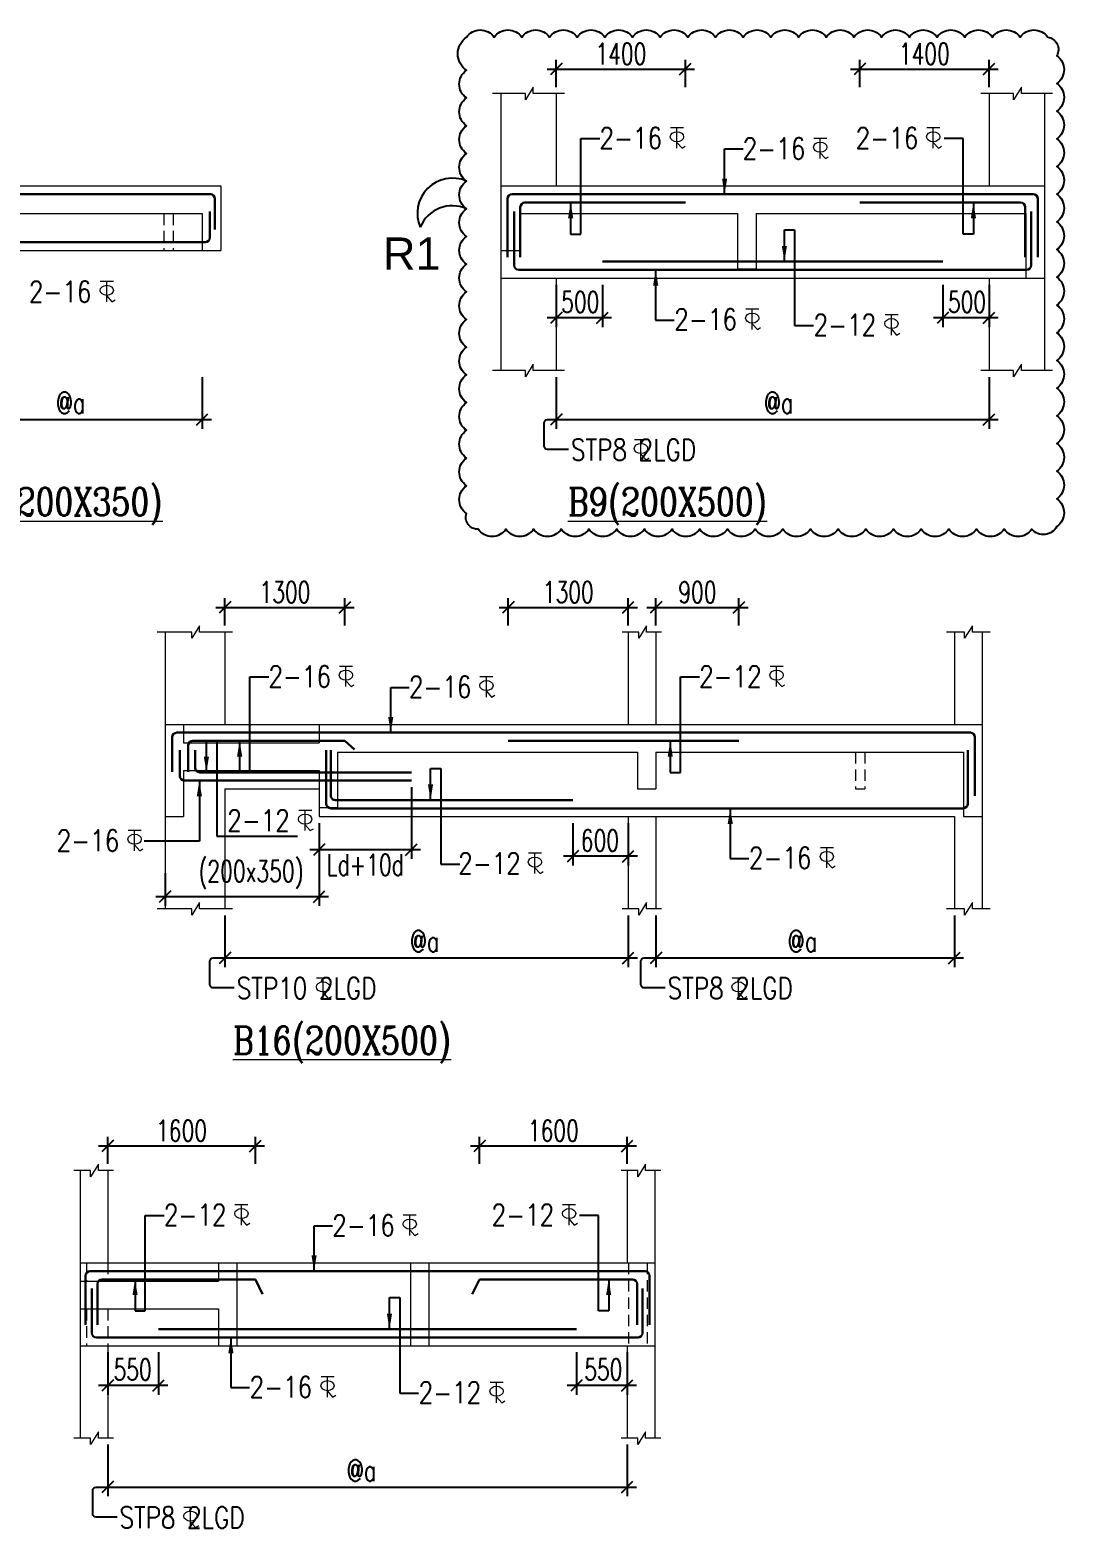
# Model space of a CAD drawing. Header units: millimetres. Extents: x 1255966 to 1543012, y 318612 to 465611.
# Drawn here: x 1531805 to 1543012, y 358555 to 374783 of the extents above; entities that cross this region are included whole.
import ezdxf

# ---------------------------------------------------------------- set-up
doc = ezdxf.new("R2010")
doc.units = ezdxf.units.MM
doc.header["$LTSCALE"] = 500
doc.header["$MEASUREMENT"] = 0
doc.header["$PDMODE"] = 34
doc.linetypes.add('HIDDEN', pattern=[0.375, 0.25, -0.125])
doc.layers.get('Defpoints').update_dxf_attribs({"lineweight": 0})
for name, color, linetype, lineweight in [('BEAM ELE', 2, 'Continuous', 15), ('DIM', 1, 'Continuous', 20), ('TAXT', 3, 'Continuous', 15), ('TEXT', 7, 'Continuous', 13), ('TEXT2', 3, 'Continuous', 15), ('TOWER AREA BEAM..', 3, 'Continuous', 20)]:
    doc.layers.add(name, color=color, linetype=linetype, lineweight=lineweight)
for name, color, linetype in [('CLOUD', 95, 'Continuous'), ('D', 10, 'Continuous'), ('ST DIM.', 1, 'Continuous'), ('STEEL', 1, 'Continuous')]:
    doc.layers.add(name, color=color, linetype=linetype)
doc.styles.add('2MM', font='romans.shx', dxfattribs={"width": 0.7})
doc.styles.add('3mm', font='arial.ttf')
doc.styles.add('BHTESHT$0$HSCC2', font='romanc.shx')
doc.styles.add('haider', font='romans.shx')
doc.dimstyles.new('SHUIB MOD.', dxfattribs={"dimtxt": 230, "dimasz": 130, "dimexe": 100, "dimexo": 70, "dimgap": 50, "dimtad": 2, "dimdec": 0, "dimzin": 4, "dimdsep": 46, "dimtxsty": '2MM', "dimblk": 'OBLIQUE', "dimcen": 0.09, "dimdle": 100, "dimclrd": 1, "dimclre": 1, "dimclrt": 3, "dimadec": 0, "dimazin": 0, "dimtfac": 1, "dimtdec": 0, "dimtix": 1, "dimtmove": 2, "dimatfit": 3, "dimfxl": 100, "dimtolj": 1, "dimlwd": -1, "dimarcsym": 0})

# ---------------------------------------------------------------- blocks, each defined once
blk = doc.blocks.new('_Oblique')
at = {"color": 0, "linetype": 'ByBlock', "lineweight": -2}
blk.add_line((-0.5, -0.5), (0.5, 0.5), dxfattribs=at)
blk = doc.blocks.new('A$C76682FD6')
at = {"layer": 'TEXT', "color": 3, "ltscale": 0.2}
for p, q in [((143, 219), (2, 219)), ((72, 0), (72, 219)), ((72, 63), (128, 0)), ((128, 0), (162, 21))]:
    blk.add_line(p, q, dxfattribs=at)
blk.add_ellipse((72, 124), major_axis=(72.3, 0), ratio=0.753223, dxfattribs=at)
blk = doc.blocks.new('*D416')
at = {"layer": 'Defpoints', "color": 0, "ltscale": 100, "transparency": 16777216}
for p in [(1537509, 371094, 6), (1542199, 371094, 6), (1542199, 370564)]:
    blk.add_point(p, dxfattribs=at)
at = {"layer": 'ST DIM.', "color": 1, "lineweight": -2, "ltscale": 100, "transparency": 16777216}
for p, q in [((1537509, 371024), (1537509, 370464)), ((1542199, 371024), (1542199, 370464))]:
    blk.add_line(p, q, dxfattribs=at)
at = {"layer": 'ST DIM.', "color": 1, "ltscale": 100, "transparency": 16777216}
blk.add_line((1537409, 370564), (1542299, 370564), dxfattribs=at)
at = {"layer": 'ST DIM.', "color": 1, "ltscale": 100, "transparency": 16777216, "xscale": 125, "yscale": 125, "zscale": 125, "rotation": 180}
blk.add_blockref('_Oblique', (1537509, 370564), dxfattribs=at)
at = {"layer": 'ST DIM.', "color": 1, "ltscale": 100, "transparency": 16777216, "xscale": 125, "yscale": 125, "zscale": 125}
blk.add_blockref('_Oblique', (1542199, 370564), dxfattribs=at)
at = {"layer": 'ST DIM.', "color": 3, "ltscale": 100, "transparency": 16777216, "insert": (1539918, 370744), "char_height": 230, "attachment_point": 5, "style": '2MM'}
blk.add_mtext('\\A1;@a', dxfattribs=at)
blk = doc.blocks.new('*D417')
at = {"layer": 'Defpoints', "color": 0, "ltscale": 100, "transparency": 16777216}
for p in [(1542199, 374360), (1540799, 374094), (1542199, 374094)]:
    blk.add_point(p, dxfattribs=at)
at = {"layer": 'ST DIM.', "color": 1, "lineweight": -2, "ltscale": 100, "transparency": 16777216}
for p, q in [((1540799, 374164), (1540799, 374460)), ((1542199, 374164), (1542199, 374460))]:
    blk.add_line(p, q, dxfattribs=at)
at = {"layer": 'ST DIM.', "color": 1, "ltscale": 100, "transparency": 16777216}
blk.add_line((1540699, 374360), (1542299, 374360), dxfattribs=at)
at = {"layer": 'ST DIM.', "color": 1, "ltscale": 100, "transparency": 16777216, "xscale": 125, "yscale": 125, "zscale": 125, "rotation": 180}
blk.add_blockref('_Oblique', (1540799, 374360), dxfattribs=at)
at = {"layer": 'ST DIM.', "color": 1, "ltscale": 100, "transparency": 16777216, "xscale": 125, "yscale": 125, "zscale": 125}
blk.add_blockref('_Oblique', (1542199, 374360), dxfattribs=at)
at = {"layer": 'ST DIM.', "color": 3, "ltscale": 100, "transparency": 16777216, "insert": (1541499, 374525), "char_height": 230, "attachment_point": 5, "style": '2MM'}
blk.add_mtext('\\A1;1400', dxfattribs=at)
blk = doc.blocks.new('*D418')
at = {"layer": 'Defpoints', "color": 0, "ltscale": 100, "transparency": 16777216}
for p in [(1538909, 374360), (1537509, 374094), (1538909, 374094)]:
    blk.add_point(p, dxfattribs=at)
at = {"layer": 'ST DIM.', "color": 1, "lineweight": -2, "ltscale": 100, "transparency": 16777216}
for p, q in [((1537509, 374164), (1537509, 374460)), ((1538909, 374164), (1538909, 374460))]:
    blk.add_line(p, q, dxfattribs=at)
at = {"layer": 'ST DIM.', "color": 1, "ltscale": 100, "transparency": 16777216}
blk.add_line((1537409, 374360), (1539009, 374360), dxfattribs=at)
at = {"layer": 'ST DIM.', "color": 1, "ltscale": 100, "transparency": 16777216, "xscale": 125, "yscale": 125, "zscale": 125, "rotation": 180}
blk.add_blockref('_Oblique', (1537509, 374360), dxfattribs=at)
at = {"layer": 'ST DIM.', "color": 1, "ltscale": 100, "transparency": 16777216, "xscale": 125, "yscale": 125, "zscale": 125}
blk.add_blockref('_Oblique', (1538909, 374360), dxfattribs=at)
at = {"layer": 'ST DIM.', "color": 3, "ltscale": 100, "transparency": 16777216, "insert": (1538209, 374525), "char_height": 230, "attachment_point": 5, "style": '2MM'}
blk.add_mtext('\\A1;1400', dxfattribs=at)
blk = doc.blocks.new('*D419')
at = {"layer": 'Defpoints', "color": 0, "ltscale": 100, "transparency": 16777216}
for p in [(1537509, 372094), (1538009, 372094), (1537509, 371665)]:
    blk.add_point(p, dxfattribs=at)
at = {"layer": 'ST DIM.', "color": 1, "lineweight": -2, "ltscale": 100, "transparency": 16777216}
for p, q in [((1537509, 372024), (1537509, 371565)), ((1538009, 372024), (1538009, 371565))]:
    blk.add_line(p, q, dxfattribs=at)
at = {"layer": 'ST DIM.', "color": 1, "ltscale": 100, "transparency": 16777216}
blk.add_line((1538109, 371665), (1537409, 371665), dxfattribs=at)
at = {"layer": 'ST DIM.', "color": 1, "ltscale": 100, "transparency": 16777216, "xscale": 125, "yscale": 125, "zscale": 125, "rotation": 180}
blk.add_blockref('_Oblique', (1537509, 371665), dxfattribs=at)
at = {"layer": 'ST DIM.', "color": 1, "ltscale": 100, "transparency": 16777216, "xscale": 125, "yscale": 125, "zscale": 125}
blk.add_blockref('_Oblique', (1538009, 371665), dxfattribs=at)
at = {"layer": 'ST DIM.', "color": 3, "ltscale": 100, "transparency": 16777216, "insert": (1537769, 371837), "char_height": 230, "attachment_point": 5, "style": '2MM'}
blk.add_mtext('\\A1;500', dxfattribs=at)
blk = doc.blocks.new('*D420')
at = {"layer": 'Defpoints', "color": 0, "ltscale": 100, "transparency": 16777216}
for p in [(1541699, 372094), (1542199, 372094), (1541699, 371665)]:
    blk.add_point(p, dxfattribs=at)
at = {"layer": 'ST DIM.', "color": 1, "lineweight": -2, "ltscale": 100, "transparency": 16777216}
for p, q in [((1541699, 372024), (1541699, 371565)), ((1542199, 372024), (1542199, 371565))]:
    blk.add_line(p, q, dxfattribs=at)
at = {"layer": 'ST DIM.', "color": 1, "ltscale": 100, "transparency": 16777216}
blk.add_line((1542299, 371665), (1541599, 371665), dxfattribs=at)
at = {"layer": 'ST DIM.', "color": 1, "ltscale": 100, "transparency": 16777216, "xscale": 125, "yscale": 125, "zscale": 125, "rotation": 180}
blk.add_blockref('_Oblique', (1541699, 371665), dxfattribs=at)
at = {"layer": 'ST DIM.', "color": 1, "ltscale": 100, "transparency": 16777216, "xscale": 125, "yscale": 125, "zscale": 125}
blk.add_blockref('_Oblique', (1542199, 371665), dxfattribs=at)
at = {"layer": 'ST DIM.', "color": 3, "ltscale": 100, "transparency": 16777216, "insert": (1541961, 371837), "char_height": 230, "attachment_point": 5, "style": '2MM'}
blk.add_mtext('\\A1;500', dxfattribs=at)
blk = doc.blocks.new('*D422')
at = {"layer": 'Defpoints', "color": 0, "ltscale": 100, "transparency": 16777216}
for p in [(1530742, 371094, 6), (1533672, 371094, 6), (1533672, 370564)]:
    blk.add_point(p, dxfattribs=at)
at = {"layer": 'ST DIM.', "color": 1, "lineweight": -2, "ltscale": 100, "transparency": 16777216}
for p, q in [((1530742, 371024), (1530742, 370464)), ((1533672, 371024), (1533672, 370464))]:
    blk.add_line(p, q, dxfattribs=at)
at = {"layer": 'ST DIM.', "color": 1, "ltscale": 100, "transparency": 16777216}
blk.add_line((1530642, 370564), (1533772, 370564), dxfattribs=at)
at = {"layer": 'ST DIM.', "color": 1, "ltscale": 100, "transparency": 16777216, "xscale": 125, "yscale": 125, "zscale": 125, "rotation": 180}
blk.add_blockref('_Oblique', (1530742, 370564), dxfattribs=at)
at = {"layer": 'ST DIM.', "color": 1, "ltscale": 100, "transparency": 16777216, "xscale": 125, "yscale": 125, "zscale": 125}
blk.add_blockref('_Oblique', (1533672, 370564), dxfattribs=at)
at = {"layer": 'ST DIM.', "color": 3, "ltscale": 100, "transparency": 16777216, "insert": (1532245, 370744), "char_height": 230, "attachment_point": 5, "style": '2MM'}
blk.add_mtext('\\A1;@a', dxfattribs=at)
blk = doc.blocks.new('*D431')
at = {"layer": 'Defpoints', "color": 0, "ltscale": 100, "transparency": 16777216}
for p in [(1533919, 365262, 6), (1538289, 365262, 6), (1538289, 364731)]:
    blk.add_point(p, dxfattribs=at)
at = {"layer": 'ST DIM.', "color": 1, "lineweight": -2, "ltscale": 100, "transparency": 16777216}
for p, q in [((1533919, 365192), (1533919, 364631)), ((1538289, 365192), (1538289, 364631))]:
    blk.add_line(p, q, dxfattribs=at)
at = {"layer": 'ST DIM.', "color": 1, "ltscale": 100, "transparency": 16777216}
blk.add_line((1533819, 364731), (1538389, 364731), dxfattribs=at)
at = {"layer": 'ST DIM.', "color": 1, "ltscale": 100, "transparency": 16777216, "xscale": 125, "yscale": 125, "zscale": 125, "rotation": 180}
blk.add_blockref('_Oblique', (1533919, 364731), dxfattribs=at)
at = {"layer": 'ST DIM.', "color": 1, "ltscale": 100, "transparency": 16777216, "xscale": 125, "yscale": 125, "zscale": 125}
blk.add_blockref('_Oblique', (1538289, 364731), dxfattribs=at)
at = {"layer": 'ST DIM.', "color": 3, "ltscale": 100, "transparency": 16777216, "insert": (1536081, 364912), "char_height": 230, "attachment_point": 5, "style": '2MM'}
blk.add_mtext('\\A1;@a', dxfattribs=at)
blk = doc.blocks.new('*D432')
at = {"layer": 'Defpoints', "color": 0, "ltscale": 100, "transparency": 16777216}
for p in [(1538589, 365262, 6), (1541824, 365262, 6), (1541824, 364731)]:
    blk.add_point(p, dxfattribs=at)
at = {"layer": 'ST DIM.', "color": 1, "lineweight": -2, "ltscale": 100, "transparency": 16777216}
for p, q in [((1538589, 365192), (1538589, 364631)), ((1541824, 365192), (1541824, 364631))]:
    blk.add_line(p, q, dxfattribs=at)
at = {"layer": 'ST DIM.', "color": 1, "ltscale": 100, "transparency": 16777216}
blk.add_line((1538489, 364731), (1541924, 364731), dxfattribs=at)
at = {"layer": 'ST DIM.', "color": 1, "ltscale": 100, "transparency": 16777216, "xscale": 125, "yscale": 125, "zscale": 125, "rotation": 180}
blk.add_blockref('_Oblique', (1538589, 364731), dxfattribs=at)
at = {"layer": 'ST DIM.', "color": 1, "ltscale": 100, "transparency": 16777216, "xscale": 125, "yscale": 125, "zscale": 125}
blk.add_blockref('_Oblique', (1541824, 364731), dxfattribs=at)
at = {"layer": 'ST DIM.', "color": 3, "ltscale": 100, "transparency": 16777216, "insert": (1540175, 364912), "char_height": 230, "attachment_point": 5, "style": '2MM'}
blk.add_mtext('\\A1;@a', dxfattribs=at)
blk = doc.blocks.new('*D435')
at = {"layer": 'Defpoints', "color": 0, "ltscale": 100, "transparency": 16777216}
for p in [(1532648, 359529, 6), (1538278, 359529, 6), (1538278, 358999)]:
    blk.add_point(p, dxfattribs=at)
at = {"layer": 'ST DIM.', "color": 1, "lineweight": -2, "ltscale": 100, "transparency": 16777216}
for p, q in [((1532648, 359459), (1532648, 358899)), ((1538278, 359459), (1538278, 358899))]:
    blk.add_line(p, q, dxfattribs=at)
at = {"layer": 'ST DIM.', "color": 1, "ltscale": 100, "transparency": 16777216}
blk.add_line((1532548, 358999), (1538378, 358999), dxfattribs=at)
at = {"layer": 'ST DIM.', "color": 1, "ltscale": 100, "transparency": 16777216, "xscale": 125, "yscale": 125, "zscale": 125, "rotation": 180}
blk.add_blockref('_Oblique', (1532648, 358999), dxfattribs=at)
at = {"layer": 'ST DIM.', "color": 1, "ltscale": 100, "transparency": 16777216, "xscale": 125, "yscale": 125, "zscale": 125}
blk.add_blockref('_Oblique', (1538278, 358999), dxfattribs=at)
at = {"layer": 'ST DIM.', "color": 3, "ltscale": 100, "transparency": 16777216, "insert": (1535397, 359179), "char_height": 230, "attachment_point": 5, "style": '2MM'}
blk.add_mtext('\\A1;@a', dxfattribs=at)
blk = doc.blocks.new('*D464')
at = {"layer": 'Defpoints', "color": 0, "ltscale": 100, "transparency": 16777216}
for p in [(1532648, 360529), (1533198, 360529), (1532648, 360100)]:
    blk.add_point(p, dxfattribs=at)
at = {"layer": 'ST DIM.', "color": 1, "lineweight": -2, "ltscale": 100, "transparency": 16777216}
for p, q in [((1532648, 360459), (1532648, 360000)), ((1533198, 360459), (1533198, 360000))]:
    blk.add_line(p, q, dxfattribs=at)
at = {"layer": 'ST DIM.', "color": 1, "ltscale": 100, "transparency": 16777216}
blk.add_line((1533298, 360100), (1532548, 360100), dxfattribs=at)
at = {"layer": 'ST DIM.', "color": 1, "ltscale": 100, "transparency": 16777216, "xscale": 125, "yscale": 125, "zscale": 125, "rotation": 180}
blk.add_blockref('_Oblique', (1532648, 360100), dxfattribs=at)
at = {"layer": 'ST DIM.', "color": 1, "ltscale": 100, "transparency": 16777216, "xscale": 125, "yscale": 125, "zscale": 125}
blk.add_blockref('_Oblique', (1533198, 360100), dxfattribs=at)
at = {"layer": 'ST DIM.', "color": 3, "ltscale": 100, "transparency": 16777216, "insert": (1532918, 360272), "char_height": 230, "attachment_point": 5, "style": '2MM'}
blk.add_mtext('\\A1;550', dxfattribs=at)
blk = doc.blocks.new('*D465')
at = {"layer": 'Defpoints', "color": 0, "ltscale": 100, "transparency": 16777216}
for p in [(1537728, 360529), (1538278, 360529), (1537728, 360100)]:
    blk.add_point(p, dxfattribs=at)
at = {"layer": 'ST DIM.', "color": 1, "lineweight": -2, "ltscale": 100, "transparency": 16777216}
for p, q in [((1537728, 360459), (1537728, 360000)), ((1538278, 360459), (1538278, 360000))]:
    blk.add_line(p, q, dxfattribs=at)
at = {"layer": 'ST DIM.', "color": 1, "ltscale": 100, "transparency": 16777216}
blk.add_line((1538378, 360100), (1537628, 360100), dxfattribs=at)
at = {"layer": 'ST DIM.', "color": 1, "ltscale": 100, "transparency": 16777216, "xscale": 125, "yscale": 125, "zscale": 125, "rotation": 180}
blk.add_blockref('_Oblique', (1537728, 360100), dxfattribs=at)
at = {"layer": 'ST DIM.', "color": 1, "ltscale": 100, "transparency": 16777216, "xscale": 125, "yscale": 125, "zscale": 125}
blk.add_blockref('_Oblique', (1538278, 360100), dxfattribs=at)
at = {"layer": 'ST DIM.', "color": 3, "ltscale": 100, "transparency": 16777216, "insert": (1538019, 360272), "char_height": 230, "attachment_point": 5, "style": '2MM'}
blk.add_mtext('\\A1;550', dxfattribs=at)
blk = doc.blocks.new('*D476')
at = {"layer": 'Defpoints', "color": 0, "ltscale": 100, "transparency": 16777216}
for p in [(1538278, 362695), (1536678, 362429), (1538278, 362429)]:
    blk.add_point(p, dxfattribs=at)
at = {"layer": 'ST DIM.', "color": 1, "ltscale": 100, "transparency": 16777216}
blk.add_line((1536578, 362695), (1538378, 362695), dxfattribs=at)
at = {"layer": 'ST DIM.', "color": 1, "lineweight": -2, "ltscale": 100, "transparency": 16777216}
for p, q in [((1536678, 362499), (1536678, 362795)), ((1538278, 362499), (1538278, 362795))]:
    blk.add_line(p, q, dxfattribs=at)
at = {"layer": 'ST DIM.', "color": 1, "ltscale": 100, "transparency": 16777216, "xscale": 125, "yscale": 125, "zscale": 125, "rotation": 180}
blk.add_blockref('_Oblique', (1536678, 362695), dxfattribs=at)
at = {"layer": 'ST DIM.', "color": 1, "ltscale": 100, "transparency": 16777216, "xscale": 125, "yscale": 125, "zscale": 125}
blk.add_blockref('_Oblique', (1538278, 362695), dxfattribs=at)
at = {"layer": 'ST DIM.', "color": 3, "ltscale": 100, "transparency": 16777216, "insert": (1537478, 362860), "char_height": 230, "attachment_point": 5, "style": '2MM'}
blk.add_mtext('\\A1;1600', dxfattribs=at)
blk = doc.blocks.new('*D477')
at = {"layer": 'Defpoints', "color": 0, "ltscale": 100, "transparency": 16777216}
for p in [(1534248, 362695), (1532648, 362429), (1534248, 362429)]:
    blk.add_point(p, dxfattribs=at)
at = {"layer": 'ST DIM.', "color": 1, "ltscale": 100, "transparency": 16777216}
blk.add_line((1532548, 362695), (1534348, 362695), dxfattribs=at)
at = {"layer": 'ST DIM.', "color": 1, "lineweight": -2, "ltscale": 100, "transparency": 16777216}
for p, q in [((1532648, 362499), (1532648, 362795)), ((1534248, 362499), (1534248, 362795))]:
    blk.add_line(p, q, dxfattribs=at)
at = {"layer": 'ST DIM.', "color": 1, "ltscale": 100, "transparency": 16777216, "xscale": 125, "yscale": 125, "zscale": 125, "rotation": 180}
blk.add_blockref('_Oblique', (1532648, 362695), dxfattribs=at)
at = {"layer": 'ST DIM.', "color": 1, "ltscale": 100, "transparency": 16777216, "xscale": 125, "yscale": 125, "zscale": 125}
blk.add_blockref('_Oblique', (1534248, 362695), dxfattribs=at)
at = {"layer": 'ST DIM.', "color": 3, "ltscale": 100, "transparency": 16777216, "insert": (1533448, 362860), "char_height": 230, "attachment_point": 5, "style": '2MM'}
blk.add_mtext('\\A1;1600', dxfattribs=at)
blk = doc.blocks.new('*D531')
at = {"layer": 'Defpoints', "color": 0, "ltscale": 100, "transparency": 16777216}
for p in [(1535939, 366652, -989011), (1534939, 366262), (1535939, 365905)]:
    blk.add_point(p, dxfattribs=at)
at = {"layer": 'ST DIM.', "color": 1, "lineweight": -2, "ltscale": 100, "transparency": 16777216}
for p, q in [((1535939, 366582), (1535939, 365805)), ((1534939, 366192), (1534939, 365805))]:
    blk.add_line(p, q, dxfattribs=at)
at = {"layer": 'ST DIM.', "color": 1, "ltscale": 100, "transparency": 16777216}
blk.add_line((1534839, 365905), (1536039, 365905), dxfattribs=at)
at = {"layer": 'ST DIM.', "color": 1, "ltscale": 100, "transparency": 16777216, "xscale": 125, "yscale": 125, "zscale": 125, "rotation": 180}
blk.add_blockref('_Oblique', (1534939, 365905), dxfattribs=at)
at = {"layer": 'ST DIM.', "color": 1, "ltscale": 100, "transparency": 16777216, "xscale": 125, "yscale": 125, "zscale": 125}
blk.add_blockref('_Oblique', (1535939, 365905), dxfattribs=at)
at = {"layer": 'ST DIM.', "color": 3, "ltscale": 100, "transparency": 16777216, "insert": (1535439, 365740), "char_height": 230, "attachment_point": 5, "style": '2MM'}
blk.add_mtext('\\A1;Ld+10d', dxfattribs=at)
blk = doc.blocks.new('*D555')
at = {"layer": 'Defpoints', "color": 0, "ltscale": 100, "transparency": 16777216}
for p in [(1534939, 366262), (1533269, 365718), (1534939, 365395)]:
    blk.add_point(p, dxfattribs=at)
at = {"layer": 'ST DIM.', "color": 1, "lineweight": -2, "ltscale": 100, "transparency": 16777216}
for p, q in [((1534939, 366192), (1534939, 365295)), ((1533269, 365648), (1533269, 365295))]:
    blk.add_line(p, q, dxfattribs=at)
at = {"layer": 'ST DIM.', "color": 1, "ltscale": 100, "transparency": 16777216}
blk.add_line((1533169, 365395), (1535039, 365395), dxfattribs=at)
at = {"layer": 'ST DIM.', "color": 1, "ltscale": 100, "transparency": 16777216, "xscale": 125, "yscale": 125, "zscale": 125, "rotation": 180}
blk.add_blockref('_Oblique', (1533269, 365395), dxfattribs=at)
at = {"layer": 'ST DIM.', "color": 1, "ltscale": 100, "transparency": 16777216, "xscale": 125, "yscale": 125, "zscale": 125}
blk.add_blockref('_Oblique', (1534939, 365395), dxfattribs=at)
at = {"layer": 'ST DIM.', "color": 3, "ltscale": 100, "transparency": 16777216, "insert": (1534201, 365632), "char_height": 230, "attachment_point": 5, "style": '2MM'}
blk.add_mtext('\\A1;(200x350)', dxfattribs=at)
blk = doc.blocks.new('*D532')
at = {"layer": 'Defpoints', "color": 0, "ltscale": 100, "transparency": 16777216}
for p in [(1539489, 368528), (1538589, 368262), (1539489, 368262)]:
    blk.add_point(p, dxfattribs=at)
at = {"layer": 'ST DIM.', "color": 1, "lineweight": -2, "ltscale": 100, "transparency": 16777216}
for p, q in [((1538589, 368332), (1538589, 368628)), ((1539489, 368332), (1539489, 368628))]:
    blk.add_line(p, q, dxfattribs=at)
at = {"layer": 'ST DIM.', "color": 1, "ltscale": 100, "transparency": 16777216}
blk.add_line((1538489, 368528), (1539589, 368528), dxfattribs=at)
at = {"layer": 'ST DIM.', "color": 1, "ltscale": 100, "transparency": 16777216, "xscale": 125, "yscale": 125, "zscale": 125, "rotation": 180}
blk.add_blockref('_Oblique', (1538589, 368528), dxfattribs=at)
at = {"layer": 'ST DIM.', "color": 1, "ltscale": 100, "transparency": 16777216, "xscale": 125, "yscale": 125, "zscale": 125}
blk.add_blockref('_Oblique', (1539489, 368528), dxfattribs=at)
at = {"layer": 'ST DIM.', "color": 3, "ltscale": 100, "transparency": 16777216, "insert": (1539039, 368693), "char_height": 230, "attachment_point": 5, "style": '2MM'}
blk.add_mtext('\\A1;900', dxfattribs=at)
blk = doc.blocks.new('*D533')
at = {"layer": 'Defpoints', "color": 0, "ltscale": 100, "transparency": 16777216}
for p in [(1538289, 368528), (1536989, 368262), (1538289, 368262)]:
    blk.add_point(p, dxfattribs=at)
at = {"layer": 'ST DIM.', "color": 1, "lineweight": -2, "ltscale": 100, "transparency": 16777216}
for p, q in [((1536989, 368332), (1536989, 368628)), ((1538289, 368332), (1538289, 368628))]:
    blk.add_line(p, q, dxfattribs=at)
at = {"layer": 'ST DIM.', "color": 1, "ltscale": 100, "transparency": 16777216}
blk.add_line((1536889, 368528), (1538389, 368528), dxfattribs=at)
at = {"layer": 'ST DIM.', "color": 1, "ltscale": 100, "transparency": 16777216, "xscale": 125, "yscale": 125, "zscale": 125, "rotation": 180}
blk.add_blockref('_Oblique', (1536989, 368528), dxfattribs=at)
at = {"layer": 'ST DIM.', "color": 1, "ltscale": 100, "transparency": 16777216, "xscale": 125, "yscale": 125, "zscale": 125}
blk.add_blockref('_Oblique', (1538289, 368528), dxfattribs=at)
at = {"layer": 'ST DIM.', "color": 3, "ltscale": 100, "transparency": 16777216, "insert": (1537639, 368693), "char_height": 230, "attachment_point": 5, "style": '2MM'}
blk.add_mtext('\\A1;1300', dxfattribs=at)
blk = doc.blocks.new('*D534')
at = {"layer": 'Defpoints', "color": 0, "ltscale": 100, "transparency": 16777216}
for p in [(1535219, 368528), (1533919, 368262), (1535219, 368262)]:
    blk.add_point(p, dxfattribs=at)
at = {"layer": 'ST DIM.', "color": 1, "lineweight": -2, "ltscale": 100, "transparency": 16777216}
for p, q in [((1533919, 368332), (1533919, 368628)), ((1535219, 368332), (1535219, 368628))]:
    blk.add_line(p, q, dxfattribs=at)
at = {"layer": 'ST DIM.', "color": 1, "ltscale": 100, "transparency": 16777216}
blk.add_line((1533819, 368528), (1535319, 368528), dxfattribs=at)
at = {"layer": 'ST DIM.', "color": 1, "ltscale": 100, "transparency": 16777216, "xscale": 125, "yscale": 125, "zscale": 125, "rotation": 180}
blk.add_blockref('_Oblique', (1533919, 368528), dxfattribs=at)
at = {"layer": 'ST DIM.', "color": 1, "ltscale": 100, "transparency": 16777216, "xscale": 125, "yscale": 125, "zscale": 125}
blk.add_blockref('_Oblique', (1535219, 368528), dxfattribs=at)
at = {"layer": 'ST DIM.', "color": 3, "ltscale": 100, "transparency": 16777216, "insert": (1534569, 368693), "char_height": 230, "attachment_point": 5, "style": '2MM'}
blk.add_mtext('\\A1;1300', dxfattribs=at)
blk = doc.blocks.new('*D535')
at = {"layer": 'Defpoints', "color": 0, "ltscale": 100, "transparency": 16777216}
for p in [(1537689, 366262), (1538289, 366262), (1537689, 365832)]:
    blk.add_point(p, dxfattribs=at)
at = {"layer": 'ST DIM.', "color": 1, "lineweight": -2, "ltscale": 100, "transparency": 16777216}
for p, q in [((1537689, 366192), (1537689, 365732)), ((1538289, 366192), (1538289, 365732))]:
    blk.add_line(p, q, dxfattribs=at)
at = {"layer": 'ST DIM.', "color": 1, "ltscale": 100, "transparency": 16777216}
blk.add_line((1538389, 365832), (1537589, 365832), dxfattribs=at)
at = {"layer": 'ST DIM.', "color": 1, "ltscale": 100, "transparency": 16777216, "xscale": 125, "yscale": 125, "zscale": 125, "rotation": 180}
blk.add_blockref('_Oblique', (1537689, 365832), dxfattribs=at)
at = {"layer": 'ST DIM.', "color": 1, "ltscale": 100, "transparency": 16777216, "xscale": 125, "yscale": 125, "zscale": 125}
blk.add_blockref('_Oblique', (1538289, 365832), dxfattribs=at)
at = {"layer": 'ST DIM.', "color": 3, "ltscale": 100, "transparency": 16777216, "insert": (1537982, 366004), "char_height": 230, "attachment_point": 5, "style": '2MM'}
blk.add_mtext('\\A1;600', dxfattribs=at)

msp = doc.modelspace()

# ---------------------------------------------------------------- linework, layer by layer
at = {"layer": 'BEAM ELE', "color": 3}
for points in [[(1537596.8, 374094.2), (1537259.8, 374094.2), (1537259.8, 374162.8), (1537175.3, 374026.2), (1537175.3, 374094.2), (1536819.5, 374094.2)], [(1542886.8, 374094.2), (1542549.8, 374094.2), (1542549.8, 374162.8), (1542465.3, 374026.2), (1542465.3, 374094.2), (1542109.5, 374094.2)], [(1537596.8, 371094.2), (1537259.8, 371094.2), (1537259.8, 371162.8), (1537175.3, 371026.2), (1537175.3, 371094.2), (1536819.5, 371094.2)], [(1542886.8, 371094.2), (1542549.8, 371094.2), (1542549.8, 371162.8), (1542465.3, 371026.2), (1542465.3, 371094.2), (1542109.5, 371094.2)], [(1534001.8, 368261.6), (1533642.6, 368261.6), (1533642.6, 368330.3), (1533558, 368193.6), (1533558, 368261.6), (1533183.6, 368261.6)], [(1538651.4, 368261.6), (1538487.7, 368261.6), (1538487.7, 368330.3), (1538403.2, 368193.6), (1538403.2, 368261.6), (1538222.7, 368261.6)], [(1542210.3, 368261.6), (1542018.8, 368261.6), (1542018.8, 368330.3), (1541934.2, 368193.6), (1541934.2, 368261.6), (1541738.6, 368261.6)], [(1534001.8, 365261.6), (1533642.6, 365261.6), (1533642.6, 365330.3), (1533558, 365193.6), (1533558, 365261.6), (1533183.6, 365261.6)], [(1538651.4, 365261.6), (1538487.7, 365261.6), (1538487.7, 365330.3), (1538403.2, 365193.6), (1538403.2, 365261.6), (1538222.7, 365261.6)], [(1542210.3, 365261.6), (1542018.8, 365261.6), (1542018.8, 365330.3), (1541934.2, 365193.6), (1541934.2, 365261.6), (1541738.6, 365261.6)], [(1532710.9, 362429), (1532547.2, 362429), (1532547.2, 362497.7), (1532462.6, 362361), (1532462.6, 362429), (1532282.1, 362429)], [(1538640.9, 362429), (1538477.2, 362429), (1538477.2, 362497.7), (1538392.6, 362361), (1538392.6, 362429), (1538212.1, 362429)], [(1532710.9, 359529), (1532547.2, 359529), (1532547.2, 359597.7), (1532462.6, 359461), (1532462.6, 359529), (1532282.1, 359529)], [(1538640.9, 359529), (1538477.2, 359529), (1538477.2, 359597.7), (1538392.6, 359461), (1538392.6, 359529), (1538212.1, 359529)]]:
    msp.add_lwpolyline(points, dxfattribs=at)
at = {"layer": 'CLOUD', "color": 1}
msp.add_lwpolyline([(1536535.6, 374705.3, -0.5205671), (1536835.6, 374705.3, -0.5205671), (1537135.6, 374705.3, -0.5205671), (1537435.6, 374705.3, -0.5205671), (1537735.6, 374705.3, -0.5205671), (1538035.6, 374705.3, -0.5205671), (1538335.6, 374705.3, -0.5205671), (1538635.6, 374705.3, -0.5205671), (1538935.6, 374705.3, -0.5205671), (1539235.6, 374705.3, -0.5205671), (1539535.6, 374705.3, -0.5205671), (1539835.6, 374705.3, -0.5205671), (1540135.6, 374705.3, -0.5205671), (1540435.6, 374705.3, -0.5205671), (1540735.6, 374705.3, -0.5205671), (1541035.6, 374705.3, -0.5205671), (1541335.6, 374705.3, -0.5205671), (1541635.6, 374705.3, -0.5205671), (1541935.6, 374705.3, -0.5205671), (1542235.6, 374705.3, -0.5205671), (1542535.6, 374705.3, -0.5205671), (1542835.6, 374705.3, -0.5205671), (1542934.3, 374504, -0.5205671), (1542934.3, 374204, -0.5205671), (1542934.3, 373904, -0.5205671), (1542934.3, 373604, -0.5205671), (1542934.3, 373304, -0.5205671), (1542934.3, 373004, -0.5205671), (1542934.3, 372704, -0.5205671), (1542934.3, 372404, -0.5205671), (1542934.3, 372104, -0.5205671), (1542934.3, 371804, -0.5205671), (1542934.3, 371504, -0.5205671), (1542934.3, 371204, -0.5205671), (1542934.3, 370904, -0.5205671), (1542934.3, 370604, -0.5205671), (1542934.3, 370304, -0.5205671), (1542934.3, 370004, -0.5205671), (1542934.3, 369704, -0.5205671), (1542934.3, 369404, -0.5205671), (1542663.8, 369374.5, -0.5205671), (1542363.8, 369374.5, -0.5205671), (1542063.8, 369374.5, -0.5205671), (1541763.8, 369374.5, -0.5205671), (1541463.8, 369374.5, -0.5205671), (1541163.8, 369374.5, -0.5205671), (1540863.8, 369374.5, -0.5205671), (1540563.8, 369374.5, -0.5205671), (1540263.8, 369374.5, -0.5205671), (1539963.8, 369374.5, -0.5205671), (1539663.8, 369374.5, -0.5205671), (1539363.8, 369374.5, -0.5205671), (1539063.8, 369374.5, -0.5205671), (1538763.8, 369374.5, -0.5205671), (1538463.8, 369374.5, -0.5205671), (1538163.8, 369374.5, -0.5205671), (1537863.8, 369374.5, -0.5205671), (1537563.8, 369374.5, -0.5205671), (1537263.8, 369374.5, -0.5205671), (1536963.8, 369374.5, -0.5205671), (1536663.8, 369374.5, -0.5205671), (1536535.6, 369546.4, -0.5205671), (1536535.6, 369846.4, -0.5205671), (1536535.6, 370146.4, -0.5205671), (1536535.6, 370446.4, -0.5205671), (1536535.6, 370746.4, -0.5205671), (1536535.6, 371046.4, -0.5205671), (1536535.6, 371346.4, -0.5205671), (1536535.6, 371646.4, -0.5205671), (1536535.6, 371946.4, -0.5205671), (1536535.6, 372246.4, -0.5205671), (1536535.6, 372546.4, -0.5205671), (1536535.6, 372846.4, -0.5205671), (1536535.6, 373146.4, -0.5205671), (1536535.6, 373446.4, -0.5205671), (1536535.6, 373746.4, -0.5205671), (1536535.6, 374046.4, -0.5205671), (1536535.6, 374346.4, -0.5205671)], format="xyb", close=True, dxfattribs=at)
at = {"layer": 'CLOUD', "color": 1, "ltscale": 10}
for centre, radius, start, end in [((1536384, 372797.5), 380.4, 66.51447, 203.39855), ((1536382.3, 372503.5), 375.6, 65.89933, 157.63729)]:
    msp.add_arc(centre, radius, start, end, dxfattribs=at)
at = {"layer": 'ST DIM.'}
for points in [[(1527338.3, 370238.5), (1527109.9, 370238.5, -0.4142136), (1527074.2, 370274.3), (1527074.2, 370527.9, -0.4142136), (1527109.9, 370563.6), (1532496.8, 370563.6)], [(1537642.3, 370238.5), (1537414, 370238.5, -0.4142136), (1537378.2, 370274.3), (1537378.2, 370527.9, -0.4142136), (1537414, 370563.6), (1537509.2, 370563.6)], [(1534020, 364405.9), (1533791.7, 364405.9, -0.4142136), (1533755.9, 364441.7), (1533755.9, 364695.3, -0.4142136), (1533791.7, 364731.1), (1533918.8, 364731.1)], [(1538690, 364405.9), (1538461.7, 364405.9, -0.4142136), (1538425.9, 364441.7), (1538425.9, 364695.3, -0.4142136), (1538461.7, 364731.1), (1538588.8, 364731.1)], [(1532749.5, 358673.4), (1532521.1, 358673.4, -0.4142136), (1532485.4, 358709.2), (1532485.4, 358962.7, -0.4142136), (1532521.1, 358998.5), (1532648.2, 358998.5)]]:
    msp.add_lwpolyline(points, format="xyb", dxfattribs=at)
at = {"layer": 'STEEL', "color": 4, "lineweight": 30, "ltscale": 10}
for p, q in [((1526819.9, 373004.2), (1533760.6, 373004.2)), ((1533810.4, 372620.5), (1533810.4, 372954.2)), ((1536980.2, 372320.5), (1536980.2, 372954.2)), ((1537030.2, 373004.2), (1542677.8, 373004.2)), ((1542727.8, 372320.5), (1542727.8, 372954.2)), ((1533754.1, 372534.2), (1533754.1, 372815.2)), ((1537052.4, 372234.2), (1537052.4, 372815.2)), ((1537119.6, 372320.5), (1537119.6, 372864.2)), ((1537169.6, 372914.2), (1538909.2, 372914.2)), ((1540799.2, 372914.2), (1542541.9, 372914.2)), ((1542591.9, 372320.5), (1542591.9, 372864.2)), ((1542655.6, 372234.2), (1542655.6, 372815.2)), ((1529942.3, 372484.2), (1533704.1, 372484.2)), ((1538009.2, 372274.2), (1541699.2, 372274.2)), ((1537102.4, 372184.2), (1542605.6, 372184.2)), ((1533347.2, 366748.7), (1533347.2, 367121.6)), ((1533397.2, 367171.6), (1541997.2, 367171.6)), ((1533570.7, 367081.6), (1535218.8, 367081.6)), ((1535218.8, 367081.6), (1535322.3, 366990.4)), ((1536988.8, 367081.6), (1539488.8, 367081.6)), ((1542047, 366487.9), (1542047, 367121.6)), ((1533430.8, 366701.6), (1533430.8, 366982.7)), ((1533520.7, 366748.7), (1533520.7, 367031.6)), ((1533596.3, 366791.6), (1533596.3, 366982.7)), ((1535016.3, 366401.6), (1535016.3, 366982.7)), ((1535066.6, 366489.3), (1535066.6, 366982.7)), ((1541968.9, 366401.6), (1541968.9, 366982.7)), ((1533480.8, 366651.6), (1535938.8, 366651.6)), ((1533646.3, 366741.6), (1535938.8, 366741.6)), ((1535116.6, 366441.6), (1537688.8, 366441.6)), ((1535066.3, 366351.6), (1541918.9, 366351.6)), ((1532407.7, 360755.3), (1532407.7, 361289)), ((1532457.7, 361339), (1538471.3, 361339)), ((1534248.2, 361249), (1532588.5, 361249)), ((1534248.2, 361249), (1534327, 361088.6)), ((1536678.2, 361249), (1536599.5, 361088.6)), ((1536678.2, 361249), (1538334.5, 361249)), ((1538521.1, 360755.3), (1538521.1, 361289)), ((1532475.8, 360669), (1532475.8, 361150.1)), ((1532538.6, 360755.3), (1532538.5, 361199)), ((1538384.4, 360755.3), (1538384.5, 361199)), ((1538443, 360669), (1538443, 361150.1)), ((1532525.8, 360619), (1538393, 360619)), ((1533198.2, 360709), (1537728.2, 360709))]:
    msp.add_line(p, q, dxfattribs=at)
for centre, radius, start, end in [((1533760.4, 372954.2), 50, 0, 90), ((1537030.2, 372954.2), 50, 90, 180), ((1542677.8, 372954.2), 50, 0, 90), ((1537169.6, 372864.2), 50, 90, 180), ((1542541.9, 372864.2), 50, 0, 90), ((1533704.1, 372534.2), 50, 270, 0), ((1537102.4, 372234.2), 50, 180, 270), ((1542605.6, 372234.2), 50, 270, 0), ((1533397.2, 367121.6), 50, 90, 180), ((1533570.7, 367031.6), 50, 90, 180), ((1541997, 367121.6), 50, 0, 90), ((1533646.3, 366791.6), 50, 180, 270), ((1533480.8, 366701.6), 50, 180, 270), ((1535114.7, 366489.6), 48, 180.4173, 272.32931), ((1535066.3, 366401.6), 50, 180, 270), ((1541918.9, 366401.6), 50, 270, 0), ((1532457.7, 361289), 50, 90, 180), ((1532588.5, 361199), 50, 90, 180), ((1538334.5, 361199), 50, 0, 90), ((1538471.1, 361289), 50, 0, 90), ((1532525.8, 360669), 50, 180, 270), ((1538393, 360669), 50, 270, 0)]:
    msp.add_arc(centre, radius, start, end, dxfattribs=at)
at = {"layer": 'TOWER AREA BEAM..'}
for p, q in [((1536909.2, 374094.2), (1536909.2, 373094.2)), ((1537509.2, 374094.2), (1537509.2, 373094.2)), ((1542199.2, 374094.2), (1542199.2, 373094.2)), ((1542799.2, 374094.2), (1542799.2, 373094.2)), ((1526667.3, 373094.2), (1533872.3, 373094.2)), ((1533872.3, 373094.2), (1533872.3, 372394.2)), ((1536909.2, 373094.2), (1536909.2, 371094.2)), ((1536909.2, 373094.2), (1542799.2, 373094.2)), ((1542799.2, 373094.2), (1542799.2, 372094.2)), ((1530342.3, 372794.2), (1533672.3, 372794.2)), ((1533672.3, 372794.2), (1533672.3, 372394.2)), ((1537109.2, 372794.2), (1537109.2, 372394.2)), ((1537109.2, 372794.2), (1539474.2, 372794.2)), ((1539474.2, 372794.2), (1539474.2, 372194.2)), ((1539674.2, 372794.2), (1542599.2, 372794.2)), ((1539674.2, 372794.2), (1539674.2, 372194.2)), ((1542599.2, 372794.2), (1542599.2, 372094.2)), ((1530742.3, 372394.2), (1533872.3, 372394.2)), ((1536909.2, 372394.2), (1537109.2, 372394.2)), ((1539474.2, 372194.2), (1539674.2, 372194.2)), ((1536909.2, 372094.2), (1542799.2, 372094.2)), ((1537509.2, 372094.2), (1537509.2, 371094.2)), ((1542199.2, 372094.2), (1542199.2, 371094.2)), ((1542799.2, 372094.2), (1542799.2, 371094.2)), ((1533268.8, 368261.6), (1533268.8, 365261.6)), ((1533918.8, 368261.6), (1533918.8, 367261.6)), ((1538288.8, 368261.6), (1538288.8, 367261.6)), ((1538588.8, 368261.6), (1538588.8, 367261.6)), ((1541823.8, 368261.6), (1541823.8, 367261.6)), ((1542123.8, 368261.6), (1542123.8, 365261.6)), ((1533268.8, 367261.6), (1542123.8, 367261.6)), ((1533468.8, 367261.6), (1533468.8, 367061.6)), ((1534938.8, 367261.6), (1534938.8, 367061.6)), ((1533468.8, 367061.6), (1534938.8, 367061.6)), ((1535138.8, 366961.6), (1538388.8, 366961.6)), ((1535138.8, 366961.6), (1535138.8, 366361.6)), ((1538388.8, 366961.6), (1538388.8, 366561.6)), ((1538588.8, 366961.6), (1538588.8, 366561.6)), ((1538588.8, 366961.6), (1541923.8, 366961.6)), ((1541923.8, 366961.6), (1541923.8, 366261.6)), ((1533468.8, 366761.6), (1533468.8, 366261.6)), ((1533468.8, 366761.6), (1534938.8, 366761.6)), ((1534938.8, 366761.6), (1534938.8, 366261.6)), ((1533918.8, 366561.6), (1533918.8, 365261.6)), ((1533918.8, 366561.6), (1534938.8, 366561.6)), ((1538388.8, 366561.6), (1538588.8, 366561.6)), ((1540753.8, 366561.6), (1540853.8, 366561.6)), ((1534938.8, 366361.6), (1535138.8, 366361.6)), ((1533268.8, 366261.6), (1533468.8, 366261.6)), ((1534938.8, 366261.6), (1541823.8, 366261.6)), ((1538288.8, 366261.6), (1538288.8, 365261.6)), ((1538588.8, 366261.6), (1538588.8, 365261.6)), ((1541823.8, 366261.6), (1541823.8, 365261.6)), ((1541923.8, 366261.6), (1542123.8, 366261.6)), ((1532348.2, 362429), (1532348.2, 359529)), ((1532648.2, 362429), (1532648.2, 361429)), ((1538278.2, 362429), (1538278.2, 361429)), ((1538578.2, 362429), (1538578.2, 361429)), ((1532348.2, 361429), (1538578.2, 361429)), ((1533848.2, 361429), (1533848.2, 361229)), ((1534048.2, 361429), (1534048.2, 360529)), ((1535928.2, 361429), (1535928.2, 360529)), ((1536128.2, 361429), (1536128.2, 360529)), ((1538578.2, 361429), (1538578.2, 359529)), ((1532348.2, 361229), (1533848.2, 361229)), ((1532348.2, 360929), (1533848.2, 360929)), ((1533848.2, 360929), (1533848.2, 360529)), ((1532348.2, 360529), (1538578.2, 360529)), ((1532648.2, 360529), (1532648.2, 359529)), ((1538278.2, 360529), (1538278.2, 359529))]:
    msp.add_line(p, q, dxfattribs=at)
at = {"layer": 'TOWER AREA BEAM..', "linetype": 'HIDDEN'}
for p, q in [((1533257.3, 372794.2), (1533257.3, 372394.2)), ((1533357.3, 372794.2), (1533357.3, 372394.2)), ((1540753.8, 366961.6), (1540753.8, 366561.6)), ((1540853.8, 366961.6), (1540853.8, 366561.6)), ((1532418.2, 361429), (1532418.2, 361229)), ((1532649.1, 361429), (1532649.1, 361229)), ((1538293.2, 361429), (1538293.2, 360529)), ((1538493.2, 361429), (1538493.2, 360529)), ((1532418.2, 360929), (1532418.2, 360529)), ((1532649.1, 360929), (1532649.1, 360529))]:
    msp.add_line(p, q, dxfattribs=at)

# ---------------------------------------------------------------- block references
at = {"layer": 'DIM', "lineweight": 0}
for p in [(1538745.5, 373502.9), (1540298.1, 373389.7), (1541522.7, 373502.9), (1532565.8, 371838.8), (1539561.1, 371538.8), (1541069.9, 371478.4), (1538354.8, 370125.8), (1535157.7, 367670.3), (1539825.1, 367670.3), (1536679.8, 367557.1), (1534715.5, 366110.4), (1532867.6, 365892.9), (1537205.1, 365645.9), (1540369.6, 365706.3), (1534909.6, 364293.2), (1539412.5, 364293.2), (1534024.6, 361837.8), (1537576.3, 361837.8), (1535849.2, 361724.6), (1534957.7, 359973.7), (1536789.9, 359913.3), (1533472, 358560.7)]:
    msp.add_blockref('A$C76682FD6', p, dxfattribs=at)

# ---------------------------------------------------------------- texts
at = {"layer": 'CLOUD', "color": 1, "linetype": 'Continuous', "style": '3mm'}
msp.add_text('R1', height=350, dxfattribs=at).set_placement((1535630.5, 372185.8))
at = {"layer": 'TAXT', "style": 'BHTESHT$0$HSCC2', "width": 0.8}
for s, p in [('%%UB8(200X350)', (1531083.5, 369522.3)), ('%%UB9(200X500)', (1537634.1, 369522.3)), ('%%UB16(200X500)', (1534005, 363689.8))]:
    msp.add_text(s, height=300, dxfattribs=at).set_placement(p)
at = {"layer": 'TEXT2', "color": 3, "style": 'haider', "width": 0.8}
for s, p in [('2-16', (1537977.5, 373497.7)), ('2-16', (1539530.1, 373384.5)), ('2-16', (1540754.7, 373497.7)), ('2-16', (1531793.4, 371833.7)), ('2-16', (1538788.8, 371533.7)), ('2-12', (1540297.5, 371473.3)), ('STP8 2LGD', (1537668.2, 370120.6)), ('2-16', (1534389.7, 367665.1)), ('2-12', (1539057.1, 367665.1)), ('2-16', (1535911.7, 367552)), ('2-12', (1533943.1, 366105.3)), ('2-16', (1532095.2, 365887.7)), ('2-12', (1536446.4, 365640.7)), ('2-16', (1539597.2, 365701.1)), ('STP10 2LGD', (1534045.9, 364288.1)), ('STP8 2LGD', (1538715.9, 364288.1)), ('2-12', (1533256.5, 361832.6)), ('2-12', (1536808.2, 361832.6)), ('2-16', (1535081.2, 361719.4)), ('2-16', (1534185.4, 359968.5)), ('2-12', (1536017.6, 359908.1)), ('STP8 2LGD', (1532775.3, 358555.5))]:
    msp.add_text(s, height=230, dxfattribs=at).set_placement(p)

# ---------------------------------------------------------------- dimensions: what is measured, and where the dimension line sits
at = {"layer": 'ST DIM.', "ltscale": 100}
for base, p1, p2, picture, middle in [((1538909.2, 374360.1), (1537509.2, 374094.2), (1538909.2, 374094.2), '*D418', (1538209.2, 374525.1)), ((1542199.2, 374360.1), (1540799.2, 374094.2), (1542199.2, 374094.2), '*D417', (1541499.2, 374525.1)), ((1535218.8, 368527.5), (1533918.8, 368261.6), (1535218.8, 368261.6), '*D534', (1534568.8, 368692.5)), ((1538288.8, 368527.5), (1536988.8, 368261.6), (1538288.8, 368261.6), '*D533', (1537638.8, 368692.5)), ((1539488.8, 368527.5), (1538588.8, 368261.6), (1539488.8, 368261.6), '*D532', (1539038.8, 368692.5)), ((1534248.2, 362694.9), (1532648.2, 362429), (1534248.2, 362429), '*D477', (1533448.2, 362859.9)), ((1538278.2, 362694.9), (1536678.2, 362429), (1538278.2, 362429), '*D476', (1537478.2, 362859.9))]:
    dim = msp.add_linear_dim(base=base, p1=p1, p2=p2, dimstyle='SHUIB MOD.', override={"dimasz": 125}, dxfattribs=at)
    dim.commit()
    dim.dimension.update_dxf_attribs({"geometry": picture, "text_midpoint": middle})
for base, p1, p2, picture, middle in [((1537509.2, 371665.1), (1538009.2, 372094.2), (1537509.2, 372094.2), '*D419', (1537768.7, 371837)), ((1541699.2, 371665.1), (1542199.2, 372094.2), (1541699.2, 372094.2), '*D420', (1541960.5, 371837)), ((1537688.8, 365832.5), (1538288.8, 366261.6), (1537688.8, 366261.6), '*D535', (1537981.9, 366004.4)), ((1532648.2, 360099.9), (1533198.2, 360529), (1532648.2, 360529), '*D464', (1532917.9, 360271.9)), ((1537728.2, 360099.9), (1538278.2, 360529), (1537728.2, 360529), '*D465', (1538019.2, 360271.9))]:
    dim = msp.add_linear_dim(base=base, p1=p1, p2=p2, dimstyle='SHUIB MOD.', override={"dimasz": 125}, dxfattribs=at)
    dim.commit()
    dim.dimension.update_dxf_attribs({"geometry": picture, "text_midpoint": middle, "dimtype": 160})
for base, p1, p2, text, picture, middle in [((1533672.3, 370563.6, -6.3), (1530742.3, 371094.2), (1533672.3, 371094.2), '@a', '*D422', (1532245.3, 370744.1, -6.3)), ((1542199.2, 370563.6, -6.3), (1537509.2, 371094.2), (1542199.2, 371094.2), '@a', '*D416', (1539918, 370744.1, -6.3)), ((1534938.8, 365395), (1533268.8, 365717.6), (1534938.8, 366261.6), '(200x350)', '*D555', (1534200.9, 365632.1)), ((1538288.8, 364731.1, -6.3), (1533918.8, 365261.6), (1538288.8, 365261.6), '@a', '*D431', (1536081.4, 364911.5, -6.3)), ((1541823.8, 364731.1, -6.3), (1538588.8, 365261.6), (1541823.8, 365261.6), '@a', '*D432', (1540174.9, 364911.5, -6.3)), ((1538278.2, 358998.5, -6.3), (1532648.2, 359529), (1538278.2, 359529), '@a', '*D435', (1535397.1, 359179, -6.3))]:
    dim = msp.add_linear_dim(base=base, p1=p1, p2=p2, text=text, dimstyle='SHUIB MOD.', override={"dimasz": 125}, dxfattribs=at)
    dim.commit()
    dim.dimension.update_dxf_attribs({"geometry": picture, "text_midpoint": middle, "dimtype": 160})
dim = msp.add_linear_dim(base=(1535938.8, 365904.6), p1=(1534938.8, 366261.6), p2=(1535938.8, 366651.6, -989010.8), text='Ld+10d', dimstyle='SHUIB MOD.', override={"dimasz": 125}, dxfattribs=at)
dim.commit()
dim.dimension.update_dxf_attribs({"geometry": '*D531', "text_midpoint": (1535438.8, 365739.6)})

# ---------------------------------------------------------------- leaders
at = {"layer": 'D', "linetype": 'Continuous'}
for points in [[(1537665.2, 372914.2), (1537665.2, 372571.8), (1537776.3, 372571.8), (1537776.3, 373607.4), (1537980.8, 373607.4)], [(1542030.2, 372914.2), (1542030.2, 372571.8), (1541919, 372571.8), (1541919, 373607.4), (1541714.5, 373607.4)], [(1539333.4, 373004.2), (1539333.4, 373494.2), (1539533.4, 373494.2)], [(1539981.5, 372274.2), (1539981.5, 372616.6), (1540092.6, 372616.6), (1540092.6, 371581), (1540297.1, 371581)], [(1538586.4, 372184.2), (1538586.4, 371641.4), (1538788.4, 371641.4)], [(1534077.4, 367081.6), (1534077.4, 366739.2), (1534188.5, 366739.2), (1534188.5, 367774.8), (1534393, 367774.8)], [(1538744.7, 367081.6), (1538744.7, 366739.2), (1538855.9, 366739.2), (1538855.9, 367774.8), (1539060.4, 367774.8)], [(1535715.1, 367171.6), (1535715.1, 367661.6), (1535915.1, 367661.6)], [(1533717.7, 366741.6), (1533717.7, 367084), (1533828.8, 367084), (1533828.8, 366048.4), (1534704.1, 366048.4)], [(1536146.6, 366441.6), (1536146.6, 366784), (1536257.8, 366784), (1536257.8, 365748.4), (1536462.3, 365748.4)], [(1533640.9, 366651.6), (1533640.9, 365995.5), (1533043.4, 365995.5)], [(1539394.8, 366351.6), (1539394.8, 365808.8), (1539596.8, 365808.8)], [(1532944.2, 361249), (1532944.2, 360906.7), (1533055.4, 360906.7), (1533055.4, 361942.2), (1533259.8, 361942.2)], [(1538077.1, 361249), (1538077.1, 360906.7), (1537965.9, 360906.7), (1537965.9, 361942.2), (1537761.4, 361942.2)], [(1534884.5, 361339.1), (1534884.5, 361829), (1535084.5, 361829)], [(1535701.5, 360709), (1535701.5, 361051.4), (1535812.7, 361051.4), (1535812.7, 360015.9), (1536017.2, 360015.9)], [(1533983, 360619), (1533983, 360076.3), (1534185, 360076.3)]]:
    msp.add_leader(points, dimstyle='SHUIB MOD.', override={"dimasz": 170, "dimtad": 0}, dxfattribs=at)

doc.saveas('drawing.dxf')
